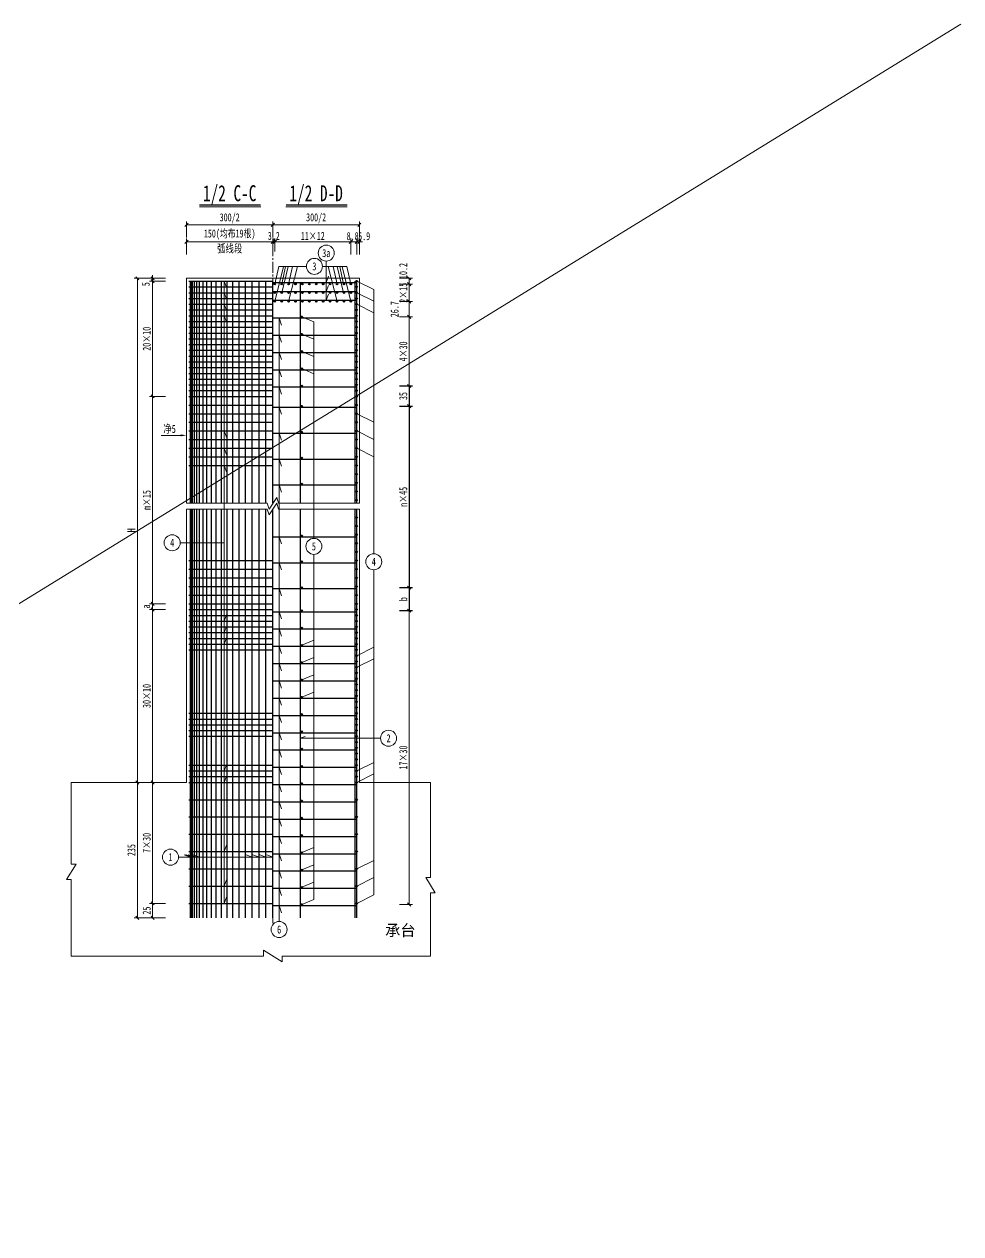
# Model space of a CAD drawing. Header units: millimetres. Extents: x 3400 to 11153, y 4569 to 11779.
# Drawn here: x 5822 to 7447, y 9679 to 11779 of the extents above; entities that cross this region are included whole.
import ezdxf
from ezdxf.enums import TextEntityAlignment as Align

# ---------------------------------------------------------------- set-up
doc = ezdxf.new("R2010")
doc.units = ezdxf.units.MM
doc.linetypes.add('CENTER2', pattern=[28.575, 19.05, -3.175, 3.175, -3.175])
doc.layers.get('0').update_dxf_attribs({"lineweight": 15})
doc.layers.get('Defpoints').update_dxf_attribs({"color": 8})
for name, color, linetype, lineweight in [('中心线', 2, 'CENTER2', 15), ('尺寸及阴影线', 4, 'Continuous', 13), ('尺寸标注', 4, 'Continuous', 13), ('文本', 7, 'Continuous', 15), ('文本 @ 1', 7, 'Continuous', 15), ('标注', 4, 'Continuous', 13), ('标注线及字体', 2, 'Continuous', 15), ('细实线', 4, 'Continuous', 15), ('细线', 4, 'Continuous', 15), ('钢筋', 1, 'Continuous', 30)]:
    doc.layers.add(name, color=color, linetype=linetype, lineweight=lineweight)
doc.styles.add('111', font='仿宋_GB2312.ttf', dxfattribs={"width": 0.7})
doc.styles.add('Annotative', font='仿宋_GB2312.ttf')
doc.styles.add('FS', font='仿宋_GB2312.ttf', dxfattribs={"width": 0.75})
doc.styles.get("Standard").update_dxf_attribs({"font": '仿宋_GB2312.ttf'})
doc.dimstyles.new('200', dxfattribs={"dimscale": 0, "dimtxt": 2.5, "dimasz": 1, "dimexe": 1, "dimexo": 1, "dimgap": 0.6, "dimtad": 1, "dimdec": 1, "dimdsep": 46, "dimtxsty": '111', "dimblk": 'OBLIQUE', "dimcen": 0, "dimclrd": 4, "dimclre": 4, "dimclrt": 4, "dimadec": 1, "dimazin": 2, "dimtfac": 1, "dimtdec": 1, "dimtix": 1, "dimtmove": 2, "dimatfit": 3, "dimfxl": 4, "dimfxlon": 1, "dimtolj": 1, "dimlwd": -1, "dimlwe": -1, "dimarcsym": 0})

# ---------------------------------------------------------------- blocks, each defined once
blk = doc.blocks.new('DJ 22')
at = {"layer": '钢筋'}
h = blk.add_hatch(color=256, dxfattribs=at)
h.dxf.hatch_style = 1
h.paths.add_polyline_path([(1.3, 0, 1), (-1.3, 0, 1)])
blk.add_circle((0, 0), 1.25, dxfattribs=at)
blk = doc.blocks.new('_Oblique')
at = {"color": 0, "linetype": 'ByBlock', "lineweight": -2}
blk.add_line((-0.5, -0.5), (0.5, 0.5), dxfattribs=at)
blk = doc.blocks.new('*D102')
at = {"color": 4, "transparency": 16777216}
for p, q in [((6066.9, 11337.6), (6039.1, 11337.6)), ((6044.6, 11337.6), (6044.6, 11343.1)), ((6044.6, 11332.6), (6044.6, 11337.6)), ((6066.9, 11332.6), (6039.1, 11332.6)), ((6044.6, 11332.6), (6044.6, 11327))]:
    blk.add_line(p, q, dxfattribs=at)
at = {"layer": 'Defpoints', "color": 0, "transparency": 16777216}
for p in [(6044.6, 11337.6), (6107.7, 11337.6), (6107.7, 11332.6)]:
    blk.add_point(p, dxfattribs=at)
at = {"color": 4, "transparency": 16777216, "xscale": 5.555555555555556, "yscale": 5.555555555555556, "zscale": 5.555555555555556}
for p, rotation in [((6044.6, 11337.6), 270), ((6044.6, 11332.6), 90)]:
    blk.add_blockref('_Oblique', p, dxfattribs=dict(at, rotation=rotation))
at = {"color": 4, "transparency": 16777216, "insert": (6032.7, 11327.4), "char_height": 13.89, "attachment_point": 5, "rotation": 90, "style": '111'}
blk.add_mtext('\\A1;5', dxfattribs=at)
blk = doc.blocks.new('*D103')
at = {"color": 4, "transparency": 16777216}
for p, q in [((6066.9, 11132.6), (6039.1, 11132.6)), ((6044.6, 10772.6), (6044.6, 11132.6)), ((6066.9, 10772.6), (6039.1, 10772.6))]:
    blk.add_line(p, q, dxfattribs=at)
at = {"layer": 'Defpoints', "color": 0, "transparency": 16777216}
for p in [(6044.6, 11132.6), (6107.7, 11132.6), (6107.7, 10772.6)]:
    blk.add_point(p, dxfattribs=at)
at = {"color": 4, "transparency": 16777216, "xscale": 5.555555555555556, "yscale": 5.555555555555556, "zscale": 5.555555555555556}
for p, rotation in [((6044.6, 11132.6), 90), ((6044.6, 10772.6), 270)]:
    blk.add_blockref('_Oblique', p, dxfattribs=dict(at, rotation=rotation))
at = {"color": 4, "transparency": 16777216, "insert": (6034.4, 10952.6), "char_height": 13.89, "attachment_point": 5, "rotation": 90, "style": '111'}
blk.add_mtext('\\A1;m×15', dxfattribs=at)
blk = doc.blocks.new('*D104')
at = {"color": 4, "transparency": 16777216}
for p, q in [((6066.9, 10762.6), (6039.1, 10762.6)), ((6044.6, 10462.6), (6044.6, 10762.6)), ((6066.9, 10462.6), (6039.1, 10462.6))]:
    blk.add_line(p, q, dxfattribs=at)
at = {"layer": 'Defpoints', "color": 0, "transparency": 16777216}
for p in [(6044.6, 10762.6), (6107.7, 10762.6), (6107.7, 10462.6)]:
    blk.add_point(p, dxfattribs=at)
at = {"color": 4, "transparency": 16777216, "xscale": 5.555555555555556, "yscale": 5.555555555555556, "zscale": 5.555555555555556}
for p, rotation in [((6044.6, 10762.6), 90), ((6044.6, 10462.6), 270)]:
    blk.add_blockref('_Oblique', p, dxfattribs=dict(at, rotation=rotation))
at = {"color": 4, "transparency": 16777216, "insert": (6034.4, 10612.6), "char_height": 13.89, "attachment_point": 5, "rotation": 90, "style": '111'}
blk.add_mtext('\\A1;30×10', dxfattribs=at)
blk = doc.blocks.new('*D105')
at = {"color": 4, "transparency": 16777216}
for p, q in [((6066.9, 10462.6), (6039.1, 10462.6)), ((6044.6, 10252.6), (6044.6, 10462.6)), ((6066.9, 10252.6), (6039.1, 10252.6))]:
    blk.add_line(p, q, dxfattribs=at)
at = {"layer": 'Defpoints', "color": 0, "transparency": 16777216}
for p in [(6044.6, 10462.6), (6107.7, 10462.6), (6107.7, 10252.6)]:
    blk.add_point(p, dxfattribs=at)
at = {"color": 4, "transparency": 16777216, "xscale": 5.555555555555556, "yscale": 5.555555555555556, "zscale": 5.555555555555556}
for p, rotation in [((6044.6, 10462.6), 90), ((6044.6, 10252.6), 270)]:
    blk.add_blockref('_Oblique', p, dxfattribs=dict(at, rotation=rotation))
at = {"color": 4, "transparency": 16777216, "insert": (6034.4, 10357.6), "char_height": 13.89, "attachment_point": 5, "rotation": 90, "style": '111'}
blk.add_mtext('\\A1;7×30', dxfattribs=at)
blk = doc.blocks.new('*D106')
at = {"color": 4, "transparency": 16777216}
for p, q in [((6066.9, 10252.6), (6039.1, 10252.6)), ((6044.6, 10252.6), (6044.6, 10227.6)), ((6066.9, 10227.6), (6039.1, 10227.6))]:
    blk.add_line(p, q, dxfattribs=at)
at = {"layer": 'Defpoints', "color": 0, "transparency": 16777216}
for p in [(6107.7, 10252.6), (6044.6, 10227.6), (6109.9, 10227.6)]:
    blk.add_point(p, dxfattribs=at)
at = {"color": 4, "transparency": 16777216, "xscale": 5.555555555555556, "yscale": 5.555555555555556, "zscale": 5.555555555555556}
for p, rotation in [((6044.6, 10252.6), 90), ((6044.6, 10227.6), 270)]:
    blk.add_blockref('_Oblique', p, dxfattribs=dict(at, rotation=rotation))
at = {"color": 4, "transparency": 16777216, "insert": (6034.4, 10240.1), "char_height": 13.89, "attachment_point": 5, "rotation": 90, "style": '111'}
blk.add_mtext('\\A1;25', dxfattribs=at)
blk = doc.blocks.new('*D107')
at = {"color": 4, "transparency": 16777216}
for p, q in [((6040.4, 10462.6), (6012.6, 10462.6)), ((6018.2, 10462.6), (6018.2, 10227.6)), ((6040.4, 10227.6), (6012.6, 10227.6))]:
    blk.add_line(p, q, dxfattribs=at)
at = {"layer": 'Defpoints', "color": 0, "transparency": 16777216}
for p in [(6081.3, 10462.6), (6018.2, 10227.6), (6109.9, 10227.6)]:
    blk.add_point(p, dxfattribs=at)
at = {"color": 4, "transparency": 16777216, "xscale": 5.555555555555556, "yscale": 5.555555555555556, "zscale": 5.555555555555556}
for p, rotation in [((6018.2, 10462.6), 90), ((6018.2, 10227.6), 270)]:
    blk.add_blockref('_Oblique', p, dxfattribs=dict(at, rotation=rotation))
at = {"color": 4, "transparency": 16777216, "insert": (6007.9, 10345.1), "char_height": 13.89, "attachment_point": 5, "rotation": 90, "style": '111'}
blk.add_mtext('\\A1;235', dxfattribs=at)
blk = doc.blocks.new('*D108')
at = {"color": 4, "transparency": 16777216}
for p, q in [((6040.4, 11337.6), (6012.6, 11337.6)), ((6018.2, 11337.6), (6018.2, 10462.6)), ((6040.4, 10462.6), (6012.6, 10462.6))]:
    blk.add_line(p, q, dxfattribs=at)
at = {"layer": 'Defpoints', "color": 0, "transparency": 16777216}
for p in [(6103.3, 11337.6), (6018.2, 10462.6), (6109.9, 10462.6)]:
    blk.add_point(p, dxfattribs=at)
at = {"color": 4, "transparency": 16777216, "xscale": 5.555555555555556, "yscale": 5.555555555555556, "zscale": 5.555555555555556}
for p, rotation in [((6018.2, 11337.6), 90), ((6018.2, 10462.6), 270)]:
    blk.add_blockref('_Oblique', p, dxfattribs=dict(at, rotation=rotation))
at = {"color": 4, "transparency": 16777216, "insert": (6007.9, 10900.1), "char_height": 13.89, "attachment_point": 5, "rotation": 90, "style": '111'}
blk.add_mtext('\\A1;H', dxfattribs=at)
blk = doc.blocks.new('*D109')
at = {"color": 4, "transparency": 16777216}
for p, q in [((6103.3, 11378.6), (6103.3, 11406.4)), ((6253.3, 11400.9), (6103.3, 11400.9)), ((6253.3, 11378.6), (6253.3, 11406.4))]:
    blk.add_line(p, q, dxfattribs=at)
at = {"layer": 'Defpoints', "color": 0, "transparency": 16777216}
for p in [(6103.3, 11400.9), (6103.3, 11318.3), (6253.3, 11332.6)]:
    blk.add_point(p, dxfattribs=at)
at = {"color": 4, "transparency": 16777216, "xscale": 5.555555555555556, "yscale": 5.555555555555556, "zscale": 5.555555555555556, "rotation": 180}
blk.add_blockref('_Oblique', (6103.3, 11400.9), dxfattribs=at)
at = {"color": 4, "transparency": 16777216, "xscale": 5.555555555555556, "yscale": 5.555555555555556, "zscale": 5.555555555555556}
blk.add_blockref('_Oblique', (6253.3, 11400.9), dxfattribs=at)
at = {"color": 4, "transparency": 16777216, "insert": (6178.3, 11413.5), "char_height": 13.889, "attachment_point": 5, "style": '111'}
blk.add_mtext('\\A1;150(均布19根)', dxfattribs=at)
blk = doc.blocks.new('*D110')
at = {"color": 4, "transparency": 16777216}
for p, q in [((6388.5, 11378.6), (6388.5, 11406.4)), ((6388.5, 11400.9), (6398.9, 11400.9)), ((6398.9, 11378.6), (6398.9, 11406.4))]:
    blk.add_line(p, q, dxfattribs=at)
at = {"layer": 'Defpoints', "color": 0, "transparency": 16777216}
for p in [(6398.9, 11400.9), (6388.5, 11327.4), (6398.9, 11327.9)]:
    blk.add_point(p, dxfattribs=at)
at = {"color": 4, "transparency": 16777216, "xscale": 5.555555555555556, "yscale": 5.555555555555556, "zscale": 5.555555555555556, "rotation": 180}
blk.add_blockref('_Oblique', (6388.5, 11400.9), dxfattribs=at)
at = {"color": 4, "transparency": 16777216, "xscale": 5.555555555555556, "yscale": 5.555555555555556, "zscale": 5.555555555555556}
blk.add_blockref('_Oblique', (6398.9, 11400.9), dxfattribs=at)
at = {"color": 4, "transparency": 16777216, "insert": (6391.7, 11410.7), "char_height": 13.89, "attachment_point": 5, "style": '111'}
blk.add_mtext('\\A1;8.8', dxfattribs=at)
blk = doc.blocks.new('*D111')
at = {"color": 4, "transparency": 16777216}
for p, q in [((6398.9, 11400.9), (6393.3, 11400.9)), ((6398.9, 11378.6), (6398.9, 11406.4)), ((6398.9, 11400.9), (6403.3, 11400.9)), ((6403.3, 11378.6), (6403.3, 11406.4)), ((6403.3, 11400.9), (6408.9, 11400.9))]:
    blk.add_line(p, q, dxfattribs=at)
at = {"layer": 'Defpoints', "color": 0, "transparency": 16777216}
for p in [(6403.3, 11400.9), (6398.9, 11330.5), (6403.3, 11333.4)]:
    blk.add_point(p, dxfattribs=at)
at = {"color": 4, "transparency": 16777216, "xscale": 5.555555555555556, "yscale": 5.555555555555556, "zscale": 5.555555555555556}
blk.add_blockref('_Oblique', (6398.9, 11400.9), dxfattribs=at)
at = {"color": 4, "transparency": 16777216, "xscale": 5.555555555555556, "yscale": 5.555555555555556, "zscale": 5.555555555555556, "rotation": 180}
blk.add_blockref('_Oblique', (6403.3, 11400.9), dxfattribs=at)
at = {"color": 4, "transparency": 16777216, "insert": (6411.6, 11410.7), "char_height": 13.89, "attachment_point": 5, "style": '111'}
blk.add_mtext('\\A1;5.9', dxfattribs=at)
blk = doc.blocks.new('*D112')
at = {"color": 4, "transparency": 16777216}
for p, q in [((6103.3, 11408.1), (6103.3, 11435.9)), ((6253.3, 11430.3), (6103.3, 11430.3)), ((6253.3, 11408.1), (6253.3, 11435.9))]:
    blk.add_line(p, q, dxfattribs=at)
at = {"layer": 'Defpoints', "color": 0, "transparency": 16777216}
for p in [(6103.3, 11430.3), (6103.3, 11337.6), (6253.3, 11337.6)]:
    blk.add_point(p, dxfattribs=at)
at = {"color": 4, "transparency": 16777216, "xscale": 5.555555555555556, "yscale": 5.555555555555556, "zscale": 5.555555555555556, "rotation": 180}
blk.add_blockref('_Oblique', (6103.3, 11430.3), dxfattribs=at)
at = {"color": 4, "transparency": 16777216, "xscale": 5.555555555555556, "yscale": 5.555555555555556, "zscale": 5.555555555555556}
blk.add_blockref('_Oblique', (6253.3, 11430.3), dxfattribs=at)
at = {"color": 4, "transparency": 16777216, "insert": (6178.3, 11441.7), "char_height": 13.89, "attachment_point": 5, "style": '111'}
blk.add_mtext('\\A1;300/2', dxfattribs=at)
blk = doc.blocks.new('*D113')
at = {"color": 4, "transparency": 16777216}
for p, q in [((6253.3, 11408.1), (6253.3, 11435.9)), ((6253.3, 11430.3), (6403.3, 11430.3)), ((6403.3, 11408.1), (6403.3, 11435.9))]:
    blk.add_line(p, q, dxfattribs=at)
at = {"layer": 'Defpoints', "color": 0, "transparency": 16777216}
for p in [(6403.3, 11430.3), (6253.3, 11337.6), (6403.3, 11337.6)]:
    blk.add_point(p, dxfattribs=at)
at = {"color": 4, "transparency": 16777216, "xscale": 5.555555555555556, "yscale": 5.555555555555556, "zscale": 5.555555555555556, "rotation": 180}
blk.add_blockref('_Oblique', (6253.3, 11430.3), dxfattribs=at)
at = {"color": 4, "transparency": 16777216, "xscale": 5.555555555555556, "yscale": 5.555555555555556, "zscale": 5.555555555555556}
blk.add_blockref('_Oblique', (6403.3, 11430.3), dxfattribs=at)
at = {"color": 4, "transparency": 16777216, "insert": (6328.3, 11441.7), "char_height": 13.89, "attachment_point": 5, "style": '111'}
blk.add_mtext('\\A1;300/2', dxfattribs=at)
blk = doc.blocks.new('*D115')
at = {"color": 4, "transparency": 16777216}
for p, q in [((6066.9, 11332.6), (6039.1, 11332.6)), ((6044.6, 11132.6), (6044.6, 11332.6)), ((6066.9, 11132.6), (6039.1, 11132.6))]:
    blk.add_line(p, q, dxfattribs=at)
at = {"layer": 'Defpoints', "color": 0, "transparency": 16777216}
for p in [(6044.6, 11332.6), (6107.7, 11332.6), (6107.7, 11132.6)]:
    blk.add_point(p, dxfattribs=at)
at = {"color": 4, "transparency": 16777216, "xscale": 5.555555555555556, "yscale": 5.555555555555556, "zscale": 5.555555555555556}
for p, rotation in [((6044.6, 11332.6), 90), ((6044.6, 11132.6), 270)]:
    blk.add_blockref('_Oblique', p, dxfattribs=dict(at, rotation=rotation))
at = {"color": 4, "transparency": 16777216, "insert": (6034.4, 11232.6), "char_height": 13.89, "attachment_point": 5, "rotation": 90, "style": '111'}
blk.add_mtext('\\A1;20×10', dxfattribs=at)
blk = doc.blocks.new('*D132')
at = {"color": 4, "transparency": 16777216}
for p, q in [((6253.3, 11400.9), (6247.8, 11400.9)), ((6253.3, 11384.2), (6253.3, 11406.4)), ((6253.3, 11400.9), (6256.5, 11400.9)), ((6256.5, 11384.2), (6256.5, 11406.4)), ((6256.5, 11400.9), (6262.1, 11400.9))]:
    blk.add_line(p, q, dxfattribs=at)
at = {"layer": 'Defpoints', "color": 0, "transparency": 16777216}
for p in [(6256.5, 11400.9), (6253.3, 11325.8), (6256.5, 11327.4)]:
    blk.add_point(p, dxfattribs=at)
at = {"color": 4, "transparency": 16777216, "xscale": 5.555555555555556, "yscale": 5.555555555555556, "zscale": 5.555555555555556}
blk.add_blockref('_Oblique', (6253.3, 11400.9), dxfattribs=at)
at = {"color": 4, "transparency": 16777216, "xscale": 5.555555555555556, "yscale": 5.555555555555556, "zscale": 5.555555555555556, "rotation": 180}
blk.add_blockref('_Oblique', (6256.5, 11400.9), dxfattribs=at)
at = {"color": 4, "transparency": 16777216, "insert": (6254.9, 11411.1), "char_height": 13.89, "attachment_point": 5, "style": '111'}
blk.add_mtext('\\A1;3.2', dxfattribs=at)
blk = doc.blocks.new('*D121')
at = {"color": 4, "transparency": 16777216}
for p, q in [((6066.9, 10772.6), (6039.1, 10772.6)), ((6044.6, 10772.6), (6044.6, 10762.6)), ((6066.9, 10762.6), (6039.1, 10762.6))]:
    blk.add_line(p, q, dxfattribs=at)
at = {"layer": 'Defpoints', "color": 0, "transparency": 16777216}
for p in [(6107.7, 10772.6), (6044.6, 10762.6), (6107.7, 10762.6)]:
    blk.add_point(p, dxfattribs=at)
at = {"color": 4, "transparency": 16777216, "xscale": 5.555555555555556, "yscale": 5.555555555555556, "zscale": 5.555555555555556}
for p, rotation in [((6044.6, 10772.6), 90), ((6044.6, 10762.6), 270)]:
    blk.add_blockref('_Oblique', p, dxfattribs=dict(at, rotation=rotation))
at = {"color": 4, "transparency": 16777216, "insert": (6033.2, 10767.9), "char_height": 13.89, "attachment_point": 5, "rotation": 90, "style": '111'}
blk.add_mtext('\\A1;a', dxfattribs=at)
blk = doc.blocks.new('*D122')
at = {"color": 4, "transparency": 16777216}
for p, q in [((6473.1, 11337.6), (6495.4, 11337.6)), ((6489.8, 11337.6), (6489.8, 11327.4)), ((6473.1, 11327.4), (6495.4, 11327.4))]:
    blk.add_line(p, q, dxfattribs=at)
at = {"layer": 'Defpoints', "color": 0, "transparency": 16777216}
for p in [(6378.4, 11337.6), (6373.9, 11327.4), (6489.8, 11327.4)]:
    blk.add_point(p, dxfattribs=at)
at = {"color": 4, "transparency": 16777216, "xscale": 5.555555555555556, "yscale": 5.555555555555556, "zscale": 5.555555555555556}
for p, rotation in [((6489.8, 11337.6), 90), ((6489.8, 11327.4), 270)]:
    blk.add_blockref('_Oblique', p, dxfattribs=dict(at, rotation=rotation))
at = {"color": 4, "transparency": 16777216, "insert": (6479.5, 11350.2), "char_height": 13.89, "attachment_point": 5, "rotation": 90, "style": '111'}
blk.add_mtext('\\A1;10.2', dxfattribs=at)
blk = doc.blocks.new('*D123')
at = {"color": 4, "transparency": 16777216}
for p, q in [((6473.1, 11327.4), (6495.4, 11327.4)), ((6489.8, 11327.4), (6489.8, 11332.9)), ((6489.8, 11327.4), (6489.8, 11297.4)), ((6473.1, 11297.4), (6495.4, 11297.4)), ((6489.8, 11297.4), (6489.8, 11291.8))]:
    blk.add_line(p, q, dxfattribs=at)
at = {"layer": 'Defpoints', "color": 0, "transparency": 16777216}
for p in [(6370.4, 11327.4), (6370.4, 11297.4), (6489.8, 11297.4)]:
    blk.add_point(p, dxfattribs=at)
at = {"color": 4, "transparency": 16777216, "xscale": 5.555555555555556, "yscale": 5.555555555555556, "zscale": 5.555555555555556}
for p, rotation in [((6489.8, 11327.4), 270), ((6489.8, 11297.4), 90)]:
    blk.add_blockref('_Oblique', p, dxfattribs=dict(at, rotation=rotation))
at = {"color": 4, "transparency": 16777216, "insert": (6479.5, 11312.4), "char_height": 13.89, "attachment_point": 5, "rotation": 90, "style": '111'}
blk.add_mtext('\\A1;2×15', dxfattribs=at)
blk = doc.blocks.new('*D124')
at = {"color": 4, "transparency": 16777216}
for p, q in [((6473.1, 11270.7), (6495.4, 11270.7)), ((6489.8, 11270.7), (6489.8, 11150.7)), ((6473.1, 11150.7), (6495.4, 11150.7))]:
    blk.add_line(p, q, dxfattribs=at)
at = {"layer": 'Defpoints', "color": 0, "transparency": 16777216}
for p in [(6370.4, 11270.7), (6361.7, 11150.7), (6489.8, 11150.7)]:
    blk.add_point(p, dxfattribs=at)
at = {"color": 4, "transparency": 16777216, "xscale": 5.555555555555556, "yscale": 5.555555555555556, "zscale": 5.555555555555556}
for p, rotation in [((6489.8, 11270.7), 90), ((6489.8, 11150.7), 270)]:
    blk.add_blockref('_Oblique', p, dxfattribs=dict(at, rotation=rotation))
at = {"color": 4, "transparency": 16777216, "insert": (6479.5, 11210.7), "char_height": 13.89, "attachment_point": 5, "rotation": 90, "style": '111'}
blk.add_mtext('\\A1;4×30', dxfattribs=at)
blk = doc.blocks.new('*D125')
at = {"layer": 'Defpoints', "color": 0, "transparency": 16777216}
for p in [(6353.1, 11115.7), (6356.5, 10800.7), (6489.8, 10800.7)]:
    blk.add_point(p, dxfattribs=at)
at = {"layer": '钢筋', "color": 4, "transparency": 16777216}
for p, q in [((6473.1, 11115.7), (6495.4, 11115.7)), ((6489.8, 11115.7), (6489.8, 10800.7)), ((6473.1, 10800.7), (6495.4, 10800.7))]:
    blk.add_line(p, q, dxfattribs=at)
at = {"layer": '钢筋', "color": 4, "transparency": 16777216, "xscale": 5.555555555555556, "yscale": 5.555555555555556, "zscale": 5.555555555555556}
for p, rotation in [((6489.8, 11115.7), 90), ((6489.8, 10800.7), 270)]:
    blk.add_blockref('_Oblique', p, dxfattribs=dict(at, rotation=rotation))
at = {"layer": '钢筋', "color": 4, "transparency": 16777216, "insert": (6479.5, 10958.2), "char_height": 13.89, "attachment_point": 5, "rotation": 90, "style": '111'}
blk.add_mtext('\\A1;n×45', dxfattribs=at)
blk = doc.blocks.new('*D126')
at = {"layer": 'Defpoints', "color": 0, "transparency": 16777216}
for p in [(6351.1, 10800.7), (6351.1, 10760.7), (6489.8, 10760.7)]:
    blk.add_point(p, dxfattribs=at)
at = {"layer": '钢筋', "color": 4, "transparency": 16777216}
for p, q in [((6473.1, 10800.7), (6495.4, 10800.7)), ((6489.8, 10800.7), (6489.8, 10760.7)), ((6473.1, 10760.7), (6495.4, 10760.7))]:
    blk.add_line(p, q, dxfattribs=at)
at = {"layer": '钢筋', "color": 4, "transparency": 16777216, "xscale": 5.555555555555556, "yscale": 5.555555555555556, "zscale": 5.555555555555556}
for p, rotation in [((6489.8, 10800.7), 90), ((6489.8, 10760.7), 270)]:
    blk.add_blockref('_Oblique', p, dxfattribs=dict(at, rotation=rotation))
at = {"layer": '钢筋', "color": 4, "transparency": 16777216, "insert": (6479.5, 10780.7), "char_height": 13.89, "attachment_point": 5, "rotation": 90, "style": '111'}
blk.add_mtext('\\A1;b', dxfattribs=at)
blk = doc.blocks.new('*D127')
at = {"color": 4, "transparency": 16777216}
for p, q in [((6473.1, 10760.7), (6495.4, 10760.7)), ((6489.8, 10760.7), (6489.8, 10250.7)), ((6473.1, 10250.7), (6495.4, 10250.7))]:
    blk.add_line(p, q, dxfattribs=at)
at = {"layer": 'Defpoints', "color": 0, "transparency": 16777216}
for p in [(6359.3, 10760.7), (6352.5, 10250.7), (6489.8, 10250.7)]:
    blk.add_point(p, dxfattribs=at)
at = {"color": 4, "transparency": 16777216, "xscale": 5.555555555555556, "yscale": 5.555555555555556, "zscale": 5.555555555555556}
for p, rotation in [((6489.8, 10760.7), 90), ((6489.8, 10250.7), 270)]:
    blk.add_blockref('_Oblique', p, dxfattribs=dict(at, rotation=rotation))
at = {"color": 4, "transparency": 16777216, "insert": (6479.5, 10505.7), "char_height": 13.89, "attachment_point": 5, "rotation": 90, "style": '111'}
blk.add_mtext('\\A1;17×30', dxfattribs=at)
blk = doc.blocks.new('*D128')
at = {"layer": 'Defpoints', "color": 0, "transparency": 16777216}
for p in [(6361.7, 11150.7), (6361.7, 11115.7), (6489.8, 11115.7)]:
    blk.add_point(p, dxfattribs=at)
at = {"layer": '钢筋', "color": 4, "transparency": 16777216}
for p, q in [((6473.1, 11150.7), (6495.4, 11150.7)), ((6489.8, 11150.7), (6489.8, 11115.7)), ((6473.1, 11115.7), (6495.4, 11115.7))]:
    blk.add_line(p, q, dxfattribs=at)
at = {"layer": '钢筋', "color": 4, "transparency": 16777216, "xscale": 5.555555555555556, "yscale": 5.555555555555556, "zscale": 5.555555555555556}
for p, rotation in [((6489.8, 11150.7), 90), ((6489.8, 11115.7), 270)]:
    blk.add_blockref('_Oblique', p, dxfattribs=dict(at, rotation=rotation))
at = {"layer": '钢筋', "color": 4, "transparency": 16777216, "insert": (6479.5, 11133.2), "char_height": 13.89, "attachment_point": 5, "rotation": 90, "style": '111'}
blk.add_mtext('\\A1;35', dxfattribs=at)
blk = doc.blocks.new('*D129')
at = {"color": 4, "transparency": 16777216}
for p, q in [((6473.1, 11297.4), (6495.4, 11297.4)), ((6489.8, 11297.4), (6489.8, 11270.7)), ((6473.1, 11270.7), (6495.4, 11270.7))]:
    blk.add_line(p, q, dxfattribs=at)
at = {"layer": 'Defpoints', "color": 0, "transparency": 16777216}
for p in [(6370.4, 11297.4), (6370.4, 11270.7), (6489.8, 11270.7)]:
    blk.add_point(p, dxfattribs=at)
at = {"color": 4, "transparency": 16777216, "xscale": 5.555555555555556, "yscale": 5.555555555555556, "zscale": 5.555555555555556}
for p, rotation in [((6489.8, 11297.4), 90), ((6489.8, 11270.7), 270)]:
    blk.add_blockref('_Oblique', p, dxfattribs=dict(at, rotation=rotation))
at = {"color": 4, "transparency": 16777216, "insert": (6464.5, 11283.9), "char_height": 13.89, "attachment_point": 5, "rotation": 90, "style": '111'}
blk.add_mtext('\\A1;26.7', dxfattribs=at)
blk = doc.blocks.new('*D135')
at = {"layer": 'Defpoints', "color": 0, "transparency": 16777216}
for p in [(6388.5, 11400.9), (6256.5, 11327.4), (6388.5, 11327.4)]:
    blk.add_point(p, dxfattribs=at)
at = {"layer": '细线', "color": 4, "transparency": 16777216}
for p, q in [((6256.5, 11384.2), (6256.5, 11406.4)), ((6256.5, 11400.9), (6388.5, 11400.9)), ((6388.5, 11384.2), (6388.5, 11406.4))]:
    blk.add_line(p, q, dxfattribs=at)
at = {"layer": '细线', "color": 4, "transparency": 16777216, "xscale": 5.555555555555554, "yscale": 5.555555555555554, "zscale": 5.555555555555554, "rotation": 180}
blk.add_blockref('_Oblique', (6256.5, 11400.9), dxfattribs=at)
at = {"layer": '细线', "color": 4, "transparency": 16777216, "xscale": 5.555555555555554, "yscale": 5.555555555555554, "zscale": 5.555555555555554}
blk.add_blockref('_Oblique', (6388.5, 11400.9), dxfattribs=at)
at = {"layer": '细线', "color": 4, "transparency": 16777216, "insert": (6322.5, 11411.1), "char_height": 13.89, "attachment_point": 5, "style": '111'}
blk.add_mtext('\\A1;11×12', dxfattribs=at)

msp = doc.modelspace()

# ---------------------------------------------------------------- linework, layer by layer
at = {"color": 4}
for p, q in [((6125.85, 11461.39), (6232.24, 11461.39)), ((6275.8, 11461.39), (6382.4, 11461.39))]:
    msp.add_line(p, q, dxfattribs=at)
at = {"color": 6, "const_width": 2}
for points in [[(6125.85, 11464.73), (6232.24, 11464.73)], [(6275.8, 11464.73), (6382.4, 11464.73)]]:
    msp.add_lwpolyline(points, dxfattribs=at)
at = {"layer": 'Defpoints'}
for p, q in [((6398.89, 10947.07), (6398.89, 11332.57)), ((6398.89, 10227.57), (6398.89, 10937.07))]:
    msp.add_line(p, q, dxfattribs=at)
at = {"layer": '中心线'}
for p, q in [((6253.31, 10947.07), (6253.31, 11394.56)), ((6253.31, 10218.3), (6253.31, 10937.07))]:
    msp.add_line(p, q, dxfattribs=at)
at = {"layer": '尺寸及阴影线'}
msp.add_line((6093.23, 11064.96), (6059.18, 11064.96), dxfattribs=at)
msp.add_solid([(6093.23, 11066.64), (6093.23, 11063.28), (6103.31, 11064.96)], dxfattribs=at)
at = {"layer": '尺寸标注'}
for centre in [(6345.91, 11381.31), (6325.27, 11358.31), (6078.56, 10878.52), (6324.39, 10872.33), (6428.31, 10845.58), (6453.93, 10539.28), (6075.65, 10332.84), (6264.12, 10207.28)]:
    msp.add_circle(centre, 13.89, dxfattribs=at)
at = {"layer": '标注'}
for p, q in [((6345.91, 11367.42), (6345.91, 11299.36)), ((6349.9, 11341.04), (6345.91, 11330.23)), ((6168.59, 10252.57), (6168.59, 11332.57)), ((6172.59, 11321.77), (6168.59, 11332.57)), ((6349.9, 11325.17), (6345.91, 11314.36)), ((6172.59, 11301.77), (6168.59, 11312.57)), ((6349.9, 11310.17), (6345.91, 11299.36)), ((6172.59, 11281.77), (6168.59, 11292.57)), ((6172.59, 11261.77), (6168.59, 11272.57)), ((6172.59, 11061.77), (6168.59, 11072.57)), ((6172.59, 11031.77), (6168.59, 11042.57)), ((6172.59, 11001.77), (6168.59, 11012.57)), ((6168.59, 10878.52), (6092.45, 10878.52)), ((6172.59, 10753.38), (6168.59, 10742.57)), ((6172.59, 10733.38), (6168.59, 10722.57)), ((6172.59, 10713.38), (6168.59, 10702.57)), ((6172.59, 10493.38), (6168.59, 10482.57)), ((6172.59, 10473.38), (6168.59, 10462.57)), ((6172.59, 10353.38), (6168.59, 10342.57)), ((6089.54, 10332.84), (6253.31, 10332.84)), ((6099.64, 10336.83), (6110.44, 10332.84)), ((6100.97, 10336.83), (6111.77, 10332.84)), ((6103.12, 10336.83), (6113.92, 10332.84)), ((6106.25, 10336.83), (6117.05, 10332.84)), ((6110.36, 10336.83), (6121.16, 10332.84)), ((6115.4, 10336.83), (6126.2, 10332.84)), ((6206.74, 10336.83), (6217.54, 10332.84)), ((6218.52, 10336.83), (6229.32, 10332.84)), ((6230.47, 10336.83), (6241.27, 10332.84)), ((6242.51, 10336.83), (6253.31, 10332.84)), ((6172.59, 10293.38), (6168.59, 10282.57)), ((6172.59, 10263.38), (6168.59, 10252.57))]:
    msp.add_line(p, q, dxfattribs=at)
at = {"layer": '细实线'}
for p, q in [((6256.52, 11327.39), (6263.34, 11358.31)), ((6256.52, 11297.39), (6271.77, 11358.31)), ((6263.34, 11358.31), (6311.38, 11358.31)), ((6268.52, 11327.39), (6275.34, 11358.31)), ((6269.02, 11312.39), (6280.05, 11358.31)), ((6280.52, 11327.39), (6287.34, 11358.31)), ((6280.52, 11297.39), (6295.77, 11358.31)), ((6339.16, 11358.31), (6381.69, 11358.31)), ((6339.16, 11358.31), (6381.69, 11358.31)), ((6364.52, 11297.39), (6349.27, 11358.31)), ((6364.52, 11327.39), (6357.69, 11358.31)), ((6376.02, 11312.39), (6364.99, 11358.31)), ((6376.02, 11327.39), (6369.19, 11358.31)), ((6388.52, 11297.39), (6373.27, 11358.31)), ((6388.52, 11327.39), (6381.69, 11358.31)), ((6103.31, 11337.57), (6403.31, 11337.57)), ((6103.31, 10947.07), (6103.31, 11337.57)), ((6403.31, 10947.07), (6403.31, 11337.57)), ((6398.89, 11332.57), (6428.31, 11317.84)), ((6428.31, 10859.46), (6428.31, 11317.84)), ((6398.89, 11312.57), (6428.31, 11297.84)), ((6398.89, 11292.57), (6428.31, 11277.84)), ((6398.89, 11102.57), (6428.31, 11087.84)), ((6398.89, 11072.57), (6428.31, 11057.84)), ((6398.89, 11042.57), (6428.31, 11027.84)), ((6103.31, 10462.57), (6103.31, 10937.07)), ((6403.31, 10462.57), (6403.31, 10937.07)), ((6428.31, 10267.3), (6428.31, 10831.69)), ((6398.89, 10682.57), (6428.31, 10697.3)), ((6398.89, 10662.57), (6428.31, 10677.3)), ((6398.89, 10482.57), (6428.31, 10497.3)), ((6398.89, 10462.57), (6428.31, 10477.3)), ((6103.31, 10462.57), (5903.55, 10462.57)), ((5984.73, 10462.57), (6103.31, 10462.57)), ((6403.31, 10462.57), (6454.9, 10462.57)), ((6526.74, 10462.57), (6403.31, 10462.57)), ((6398.89, 10312.57), (6428.31, 10327.3)), ((6398.89, 10282.57), (6428.31, 10297.3)), ((6398.89, 10252.57), (6428.31, 10267.3))]:
    msp.add_line(p, q, dxfattribs=at)
for points in [[(6103.31, 10947.07), (6243.31, 10947.07), (6246.64, 10937.07), (6259.97, 10957.07), (6263.31, 10947.07), (6403.31, 10947.07)], [(6103.31, 10937.07), (6243.31, 10937.07), (6246.64, 10927.07), (6259.97, 10947.07), (6263.31, 10937.07), (6403.31, 10937.07)], [(5903.55, 10462.57), (5903.55, 10320.91), (5911.93, 10320.91), (5895.18, 10293.91), (5903.55, 10293.91), (5903.55, 10161.16)], [(6526.74, 10462.57), (6526.74, 10297.73), (6518.36, 10297.73), (6535.11, 10270.73), (6526.74, 10270.73), (6526.74, 10161.16)], [(6526.74, 10161.16), (6269.51, 10161.16), (6269.51, 10151.11), (6237.11, 10171.21), (6237.11, 10161.16), (5903.55, 10161.16)]]:
    msp.add_lwpolyline(points, dxfattribs=at)
at = {"layer": '细线'}
for p, q in [((7446.75, 11778.6), (4036.33, 9679.11)), ((6264.12, 10221.17), (6264.12, 11268.89)), ((6264.12, 11268.89), (6268.31, 11256.45)), ((6303.31, 11270.73), (6324.39, 11261.99)), ((6324.39, 11261.99), (6324.39, 10886.22)), ((6264.12, 11238.89), (6268.31, 11226.45)), ((6303.31, 11240.73), (6324.39, 11231.99)), ((6264.12, 11208.89), (6268.31, 11196.45)), ((6303.31, 11210.73), (6324.39, 11201.99)), ((6264.12, 11178.89), (6268.31, 11166.45)), ((6303.31, 11180.73), (6324.39, 11171.99)), ((6264.12, 11148.89), (6268.31, 11136.45)), ((6264.12, 11113.89), (6268.31, 11101.45)), ((6264.12, 11068.89), (6268.31, 11056.45)), ((6264.12, 11023.89), (6268.31, 11011.45)), ((6264.12, 10978.89), (6268.31, 10966.45)), ((6264.12, 10888.89), (6268.31, 10876.45)), ((6324.39, 10858.45), (6324.39, 10259.48)), ((6264.12, 10843.89), (6268.31, 10831.45)), ((6264.12, 10798.89), (6268.31, 10786.45)), ((6264.12, 10758.89), (6268.31, 10746.45)), ((6264.12, 10728.89), (6268.31, 10716.45)), ((6303.31, 10700.73), (6324.39, 10709.48)), ((6264.12, 10698.89), (6268.31, 10686.45)), ((6264.12, 10668.89), (6268.31, 10656.45)), ((6303.31, 10670.73), (6324.39, 10679.48)), ((6303.31, 10640.73), (6324.39, 10649.48)), ((6264.12, 10638.89), (6268.31, 10626.45)), ((6264.12, 10608.89), (6268.31, 10596.45)), ((6303.31, 10610.73), (6324.39, 10619.48)), ((6264.12, 10578.89), (6268.31, 10566.45)), ((6264.12, 10548.89), (6268.31, 10536.45)), ((6300.6, 10539.28), (6309.2, 10542.17)), ((6264.12, 10518.89), (6268.31, 10506.45)), ((6300.6, 10539.28), (6440.04, 10539.28)), ((6264.12, 10488.89), (6268.31, 10476.45)), ((6264.12, 10458.89), (6268.31, 10446.45)), ((6264.12, 10428.89), (6268.31, 10416.45)), ((6264.12, 10398.89), (6268.31, 10386.45)), ((6264.12, 10368.89), (6268.31, 10356.45)), ((6264.12, 10338.89), (6268.31, 10326.45)), ((6303.31, 10340.73), (6324.39, 10349.48)), ((6264.12, 10308.89), (6268.31, 10296.45)), ((6303.31, 10310.73), (6324.39, 10319.48)), ((6303.31, 10280.73), (6324.39, 10289.48)), ((6264.12, 10278.89), (6268.31, 10266.45)), ((6264.12, 10248.89), (6268.31, 10236.45)), ((6303.31, 10250.73), (6324.39, 10259.48))]:
    msp.add_line(p, q, dxfattribs=at)
at = {"layer": '钢筋'}
for p, q in [((6107.73, 11332.57), (6253.31, 11332.57)), ((6107.73, 11322.57), (6253.31, 11322.57)), ((6110.44, 10947.07), (6110.44, 11332.57)), ((6111.77, 10947.07), (6111.77, 11332.57)), ((6113.92, 10947.07), (6113.92, 11332.57)), ((6117.05, 10947.07), (6117.05, 11332.57)), ((6121.16, 10947.07), (6121.16, 11332.57)), ((6126.2, 10947.07), (6126.2, 11332.57)), ((6132.15, 10947.07), (6132.15, 11332.57)), ((6138.96, 10947.07), (6138.96, 11332.57)), ((6146.59, 10947.07), (6146.59, 11332.57)), ((6154.97, 10947.07), (6154.97, 11332.57)), ((6164.05, 10947.07), (6164.05, 11332.57)), ((6173.77, 10947.07), (6173.77, 11332.57)), ((6184.05, 10947.07), (6184.05, 11332.57)), ((6194.82, 10947.07), (6194.82, 11332.57)), ((6206.01, 10947.07), (6206.01, 11332.57)), ((6217.54, 10947.07), (6217.54, 11332.57)), ((6229.32, 10947.07), (6229.32, 11332.57)), ((6241.27, 10947.07), (6241.27, 11332.57)), ((6253.31, 10947.07), (6253.31, 11332.57)), ((6253.31, 11330.23), (6398.89, 11330.23)), ((6300.6, 11330.23), (6300.6, 10947.07)), ((6396.18, 10947.07), (6396.18, 11332.57)), ((6107.73, 11312.57), (6253.31, 11312.57)), ((6107.73, 11302.57), (6253.31, 11302.57)), ((6253.31, 11314.36), (6398.89, 11314.36)), ((6253.31, 11299.36), (6398.89, 11299.36)), ((6107.73, 11292.57), (6253.31, 11292.57)), ((6107.73, 11282.57), (6253.31, 11282.57)), ((6107.73, 11272.57), (6253.31, 11272.57)), ((6107.73, 11262.57), (6253.31, 11262.57)), ((6253.31, 11268.89), (6398.89, 11268.89)), ((6107.73, 11252.57), (6253.31, 11252.57)), ((6107.73, 11242.57), (6253.31, 11242.57)), ((6107.73, 11232.57), (6253.31, 11232.57)), ((6253.31, 11238.89), (6398.89, 11238.89)), ((6107.73, 11222.57), (6253.31, 11222.57)), ((6107.73, 11212.57), (6253.31, 11212.57)), ((6107.73, 11202.57), (6253.31, 11202.57)), ((6107.73, 11192.57), (6253.31, 11192.57)), ((6253.31, 11208.89), (6398.89, 11208.89)), ((6107.73, 11182.57), (6253.31, 11182.57)), ((6107.73, 11172.57), (6253.31, 11172.57)), ((6253.31, 11178.89), (6398.89, 11178.89)), ((6107.73, 11162.57), (6253.31, 11162.57)), ((6107.73, 11152.57), (6253.31, 11152.57)), ((6253.31, 11148.89), (6398.89, 11148.89)), ((6107.73, 11142.57), (6253.31, 11142.57)), ((6107.73, 11132.57), (6253.31, 11132.57)), ((6107.73, 11117.57), (6253.31, 11117.57)), ((6253.31, 11113.89), (6398.89, 11113.89)), ((6107.73, 11102.57), (6253.31, 11102.57)), ((6107.73, 11087.57), (6253.31, 11087.57)), ((6107.73, 11072.57), (6253.31, 11072.57)), ((6253.31, 11068.89), (6398.89, 11068.89)), ((6107.73, 11057.57), (6253.31, 11057.57)), ((6107.73, 11042.57), (6253.31, 11042.57)), ((6107.73, 11027.57), (6253.31, 11027.57)), ((6253.31, 11023.89), (6398.89, 11023.89)), ((6107.73, 11012.57), (6253.31, 11012.57)), ((6253.31, 10978.89), (6398.89, 10978.89)), ((6110.44, 10227.57), (6110.44, 10937.07)), ((6111.77, 10227.57), (6111.77, 10937.07)), ((6113.92, 10227.57), (6113.92, 10937.07)), ((6117.05, 10227.57), (6117.05, 10937.07)), ((6121.16, 10227.57), (6121.16, 10937.07)), ((6126.2, 10227.57), (6126.2, 10937.07)), ((6132.15, 10227.57), (6132.15, 10937.07)), ((6138.96, 10227.57), (6138.96, 10937.07)), ((6146.59, 10227.57), (6146.59, 10937.07)), ((6154.97, 10227.57), (6154.97, 10937.07)), ((6164.05, 10227.57), (6164.05, 10937.07)), ((6173.77, 10227.57), (6173.77, 10937.07)), ((6184.05, 10227.57), (6184.05, 10937.07)), ((6194.82, 10227.57), (6194.82, 10937.07)), ((6206.01, 10227.57), (6206.01, 10937.07)), ((6217.54, 10227.57), (6217.54, 10937.07)), ((6229.32, 10227.57), (6229.32, 10937.07)), ((6241.27, 10227.57), (6241.27, 10937.07)), ((6253.31, 10227.57), (6253.31, 10937.07)), ((6300.6, 10937.07), (6300.6, 10227.57)), ((6396.18, 10227.57), (6396.18, 10937.07)), ((6253.31, 10888.89), (6398.89, 10888.89)), ((6107.73, 10847.57), (6253.31, 10847.57)), ((6253.31, 10843.89), (6398.89, 10843.89)), ((6107.73, 10832.57), (6253.31, 10832.57)), ((6107.73, 10817.57), (6253.31, 10817.57)), ((6107.73, 10802.57), (6253.31, 10802.57)), ((6253.31, 10798.89), (6398.89, 10798.89)), ((6107.73, 10787.57), (6253.31, 10787.57)), ((6107.73, 10772.57), (6253.31, 10772.57)), ((6107.73, 10762.57), (6253.31, 10762.57)), ((6107.73, 10752.57), (6253.31, 10752.57)), ((6253.31, 10758.89), (6398.89, 10758.89)), ((6107.73, 10742.57), (6253.31, 10742.57)), ((6107.73, 10732.57), (6253.31, 10732.57)), ((6253.31, 10728.89), (6398.89, 10728.89)), ((6107.73, 10722.57), (6253.31, 10722.57)), ((6107.73, 10712.57), (6253.31, 10712.57)), ((6107.73, 10702.57), (6253.31, 10702.57)), ((6107.73, 10692.57), (6253.31, 10692.57)), ((6253.31, 10698.89), (6398.89, 10698.89)), ((6253.31, 10668.89), (6398.89, 10668.89)), ((6253.31, 10638.89), (6398.89, 10638.89)), ((6253.31, 10608.89), (6398.89, 10608.89)), ((6107.73, 10582.57), (6253.31, 10582.57)), ((6107.73, 10572.57), (6253.31, 10572.57)), ((6107.73, 10562.57), (6253.31, 10562.57)), ((6253.31, 10578.89), (6398.89, 10578.89)), ((6107.73, 10552.57), (6253.31, 10552.57)), ((6107.73, 10542.57), (6253.31, 10542.57)), ((6253.31, 10548.89), (6398.89, 10548.89)), ((6253.31, 10518.89), (6398.89, 10518.89)), ((6107.73, 10492.57), (6253.31, 10492.57)), ((6107.73, 10482.57), (6253.31, 10482.57)), ((6253.31, 10488.89), (6398.89, 10488.89)), ((6107.73, 10472.57), (6253.31, 10472.57)), ((6107.73, 10462.57), (6253.31, 10462.57)), ((6253.31, 10458.89), (6398.89, 10458.89)), ((6107.73, 10432.57), (6253.31, 10432.57)), ((6253.31, 10428.89), (6398.66, 10428.89)), ((6107.73, 10402.57), (6253.31, 10402.57)), ((6253.31, 10398.89), (6398.66, 10398.89)), ((6107.73, 10372.57), (6253.31, 10372.57)), ((6253.31, 10368.89), (6398.66, 10368.89)), ((6107.73, 10342.57), (6253.31, 10342.57)), ((6253.31, 10338.89), (6398.66, 10338.89)), ((6107.73, 10312.57), (6253.31, 10312.57)), ((6253.31, 10308.89), (6398.66, 10308.89)), ((6107.73, 10282.57), (6253.31, 10282.57)), ((6253.31, 10278.89), (6398.66, 10278.89)), ((6107.73, 10252.57), (6253.31, 10252.57)), ((6253.31, 10248.89), (6398.66, 10248.89))]:
    msp.add_line(p, q, dxfattribs=at)

# ---------------------------------------------------------------- block references
for p in [(6256.52, 11327.39), (6268.52, 11327.39), (6280.52, 11327.39), (6292.52, 11327.39), (6304.52, 11327.39), (6316.52, 11327.39), (6328.52, 11327.39), (6340.52, 11327.39), (6352.52, 11327.39), (6364.52, 11327.39), (6376.52, 11327.39), (6388.52, 11327.39), (6398.89, 11332.57), (6398.89, 11322.57), (6256.52, 11312.39), (6256.52, 11297.39), (6268.52, 11312.39), (6268.52, 11297.39), (6280.52, 11312.39), (6280.52, 11297.39), (6292.52, 11312.39), (6292.52, 11297.39), (6304.52, 11312.39), (6304.52, 11297.39), (6316.52, 11312.39), (6316.52, 11297.39), (6328.52, 11312.39), (6328.52, 11297.39), (6340.52, 11312.39), (6340.52, 11297.39), (6352.52, 11312.39), (6352.52, 11297.39), (6364.52, 11312.39), (6364.52, 11297.39), (6376.52, 11312.39), (6376.52, 11297.39), (6388.52, 11312.39), (6388.52, 11297.39), (6398.89, 11312.57), (6398.89, 11302.57), (6398.89, 11292.57), (6398.89, 11282.57), (6303.31, 11270.73), (6398.89, 11272.57), (6398.89, 11262.57), (6398.89, 11252.57), (6303.31, 11240.73), (6398.89, 11242.57), (6398.89, 11232.57), (6303.31, 11210.73), (6398.89, 11222.57), (6398.89, 11212.57), (6398.89, 11202.57), (6398.89, 11192.57), (6303.31, 11180.73), (6398.89, 11182.57), (6398.89, 11172.57), (6303.31, 11150.73), (6398.89, 11162.57), (6398.89, 11152.57), (6398.89, 11142.57), (6398.89, 11132.57), (6303.31, 11115.73), (6398.89, 11117.57), (6398.89, 11102.57), (6398.89, 11087.57), (6303.31, 11070.73), (6398.89, 11072.57), (6398.89, 11057.57), (6398.89, 11042.57), (6303.31, 11025.73), (6398.89, 11027.57), (6398.89, 11012.57), (6303.31, 10980.73), (6398.89, 10997.57), (6398.89, 10982.57), (6398.89, 10967.57), (6398.89, 10952.57), (6398.89, 10922.57), (6398.89, 10907.57), (6303.31, 10890.73), (6398.89, 10892.57), (6398.89, 10877.57), (6398.89, 10862.57), (6303.31, 10845.73), (6398.89, 10847.57), (6398.89, 10832.57), (6398.89, 10817.57), (6303.31, 10800.73), (6398.89, 10802.57), (6398.89, 10787.57), (6398.89, 10772.57), (6303.31, 10760.73), (6398.89, 10762.57), (6398.89, 10752.57), (6303.31, 10730.73), (6398.89, 10742.57), (6398.89, 10732.57), (6398.89, 10722.57), (6398.89, 10712.57), (6303.31, 10700.73), (6398.89, 10702.57), (6398.89, 10692.57), (6303.31, 10670.73), (6398.89, 10682.57), (6398.89, 10672.57), (6398.89, 10662.57), (6398.89, 10652.57), (6303.31, 10640.73), (6303.31, 10640.73), (6398.89, 10642.57), (6398.89, 10632.57), (6398.89, 10622.57), (6303.31, 10610.73), (6398.89, 10612.57), (6398.89, 10602.57), (6303.31, 10580.73), (6398.89, 10592.57), (6398.89, 10582.57), (6398.89, 10572.57), (6398.89, 10562.57), (6303.31, 10550.73), (6398.89, 10552.57), (6398.89, 10542.57), (6303.31, 10520.73), (6398.89, 10532.57), (6398.89, 10522.57), (6398.89, 10512.57), (6398.89, 10502.57), (6303.31, 10490.73), (6398.89, 10492.57), (6398.89, 10482.57), (6303.31, 10460.73), (6398.89, 10472.57), (6398.89, 10462.57), (6303.31, 10430.73), (6398.89, 10432.57), (6303.31, 10400.73), (6398.89, 10402.57), (6303.31, 10370.73), (6398.89, 10372.57), (6303.31, 10340.73), (6398.89, 10342.57), (6303.31, 10310.73), (6398.89, 10312.57), (6303.31, 10280.73), (6398.89, 10282.57), (6303.31, 10250.73), (6398.89, 10252.57)]:
    msp.add_blockref('DJ 22', p)

# ---------------------------------------------------------------- texts
at = {"layer": '尺寸及阴影线', "width": 0.75}
msp.add_text('净5', height=13.889, dxfattribs=at).set_placement((6063.19, 11069.28))
at = {"layer": '文本', "color": 4, "style": 'FS', "width": 0.75}
for s, height, p in [('弧线段', 13.889, (6178.31, 11389.15)), ('3a', 13.889, (6345.91, 11381.31)), ('3', 13.89, (6325.27, 11358.31)), ('4', 13.89, (6078.56, 10878.52)), ('5', 13.89, (6324.39, 10872.33)), ('4', 13.89, (6428.31, 10845.58)), ('2', 13.89, (6453.93, 10539.28)), ('1', 13.89, (6075.65, 10332.84)), ('6', 13.89, (6264.12, 10207.28))]:
    msp.add_text(s, height=height, dxfattribs=at).set_placement(p, align=Align.MIDDLE_CENTER)
at = {"layer": '文本 @ 1', "insert": (6447.88, 10215.49), "char_height": 19.444, "attachment_point": 1, "style": 'Annotative'}
msp.add_mtext_dynamic_manual_height_columns('承台', width=89.1141, gutter_width=1, heights=[0], dxfattribs=at)
at = {"layer": '标注线及字体', "color": 0, "style": '111', "width": 0.7}
for s, p in [('1/2 C-C', (6178.31, 11482.98)), ('1/2 D-D', (6328.26, 11482.98))]:
    msp.add_text(s, height=27.778, dxfattribs=at).set_placement(p, align=Align.MIDDLE)

# ---------------------------------------------------------------- dimensions: what is measured, and where the dimension line sits
for base, p1, p2, text, override, picture, middle in [((6103.31, 11430.34), (6253.31, 11337.57), (6103.31, 11337.57), '300/2', {"dimscale": 5.555556, "dimtxsty": '111', "dimblk": 'Oblique'}, '*D112', (6178.31, 11441.67)), ((6103.31, 11400.86), (6253.31, 11332.57), (6103.31, 11318.31), '<>(均布19根)', {"dimscale": 5.555556, "dimblk": 'Oblique'}, '*D109', (6178.31, 11413.54))]:
    dim = msp.add_linear_dim(base=base, p1=p1, p2=p2, text=text, dimstyle='200', override=override)
    dim.commit()
    dim.dimension.update_dxf_attribs({"geometry": picture, "text_midpoint": middle})
for base, p1, p2, angle, text, override, picture, middle in [((6403.26, 11430.34), (6253.26, 11337.57), (6403.26, 11337.57), 180, '300/2', {"dimscale": 5.555556, "dimtxsty": '111', "dimblk": 'Oblique'}, '*D113', (6328.26, 11441.67)), ((6018.16, 10462.57), (6103.31, 11337.57), (6109.9, 10462.57), 90, 'H', {"dimscale": 5.555556, "dimtxsty": '111', "dimblk": 'Oblique'}, '*D108', (6007.88, 10900.07)), ((6489.8, 11297.39), (6370.43, 11327.39), (6370.43, 11297.39), 90, '2×15', {"dimscale": 5.555556, "dimfxl": 3, "dimarcsym": 1}, '*D123', (6479.52, 11312.39)), ((6044.63, 11332.57), (6107.73, 11132.57), (6107.73, 11332.57), 90, '20×10', {"dimscale": 5.555556, "dimtxsty": '111', "dimblk": 'Oblique'}, '*D115', (6034.35, 11232.57)), ((6489.8, 11150.73), (6370.43, 11270.73), (6361.7, 11150.73), 90, '4×30', {"dimscale": 5.555556, "dimfxl": 3, "dimarcsym": 1}, '*D124', (6479.52, 11210.73)), ((6044.63, 11132.57), (6107.73, 10772.57), (6107.73, 11132.57), 90, 'm×15', {"dimscale": 5.555556, "dimtxsty": '111', "dimblk": 'Oblique'}, '*D103', (6034.35, 10952.57)), ((6044.63, 10762.57), (6107.73, 10462.57), (6107.73, 10762.57), 90, '30×10', {"dimscale": 5.555556, "dimtxsty": '111', "dimblk": 'Oblique'}, '*D104', (6034.35, 10612.57)), ((6489.8, 10250.73), (6359.29, 10760.73), (6352.46, 10250.73), 90, '17×30', {"dimscale": 5.555556, "dimfxl": 3, "dimarcsym": 1}, '*D127', (6479.52, 10505.73)), ((6044.63, 10462.57), (6107.73, 10252.57), (6107.73, 10462.57), 90, '7×30', {"dimscale": 5.555556, "dimtxsty": '111', "dimblk": 'Oblique'}, '*D105', (6034.35, 10357.57))]:
    dim = msp.add_linear_dim(base=base, p1=p1, p2=p2, angle=angle, text=text, dimstyle='200', override=override)
    dim.commit()
    dim.dimension.update_dxf_attribs({"geometry": picture, "text_midpoint": middle})
dim = msp.add_linear_dim(base=(6256.52, 11400.86), p1=(6253.31, 11325.78), p2=(6256.52, 11327.39), dimstyle='200', override={"dimscale": 5.555556, "dimfxl": 3, "dimarcsym": 1})
dim.commit()
dim.dimension.update_dxf_attribs({"geometry": '*D132', "text_midpoint": (6254.91, 11411.14)})
for base, p1, p2, text, override, picture, middle in [((6398.89, 11400.86), (6388.52, 11327.39), (6398.89, 11327.93), '8.8', {"dimscale": 5.555556}, '*D110', (6391.69, 11410.68)), ((6403.31, 11400.86), (6398.89, 11330.49), (6403.31, 11333.38), '5.9', {"dimscale": 5.555556, "dimblk": 'Oblique'}, '*D111', (6411.57, 11410.65))]:
    dim = msp.add_linear_dim(base=base, p1=p1, p2=p2, text=text, dimstyle='200', override=override)
    dim.commit()
    dim.dimension.update_dxf_attribs({"geometry": picture, "text_midpoint": middle, "dimtype": 160})
for base, p1, p2, override, picture, middle in [((6489.8, 11327.39), (6378.39, 11337.57), (6373.86, 11327.39), {"dimscale": 5.555556, "dimfxl": 3, "dimarcsym": 1}, '*D122', (6479.52, 11350.22)), ((6044.63, 11337.57), (6107.73, 11332.57), (6107.73, 11337.57), {"dimscale": 5.555556, "dimblk": 'Oblique'}, '*D102', (6032.67, 11327.43)), ((6489.8, 11270.73), (6370.43, 11297.39), (6370.43, 11270.73), {"dimscale": 5.555556, "dimfxl": 3, "dimarcsym": 1}, '*D129', (6464.49, 11283.92))]:
    dim = msp.add_linear_dim(base=base, p1=p1, p2=p2, angle=90, dimstyle='200', override=override)
    dim.commit()
    dim.dimension.update_dxf_attribs({"geometry": picture, "text_midpoint": middle, "dimtype": 160})
dim = msp.add_linear_dim(base=(6044.63, 10762.57), p1=(6107.73, 10772.57), p2=(6107.73, 10762.57), angle=90, text='a', dimstyle='200', override={"dimscale": 5.555556})
dim.commit()
dim.dimension.update_dxf_attribs({"geometry": '*D121', "text_midpoint": (6033.21, 10767.86), "dimtype": 160})
for base, p1, picture, middle in [((6018.16, 10227.57), (6081.25, 10462.57), '*D107', (6007.88, 10345.07)), ((6044.63, 10227.57), (6107.73, 10252.57), '*D106', (6034.35, 10240.07))]:
    dim = msp.add_linear_dim(base=base, p1=p1, p2=(6109.9, 10227.57), angle=90, dimstyle='200', override={"dimscale": 5.555556, "dimblk": 'Oblique'})
    dim.commit()
    dim.dimension.update_dxf_attribs({"geometry": picture, "text_midpoint": middle})
at = {"layer": '细线'}
dim = msp.add_linear_dim(base=(6388.52, 11400.86), p1=(6256.52, 11327.39), p2=(6388.52, 11327.39), text='11×12', dimstyle='200', override={"dimscale": 5.555556, "dimfxl": 3, "dimarcsym": 2}, dxfattribs=at)
dim.commit()
dim.dimension.update_dxf_attribs({"geometry": '*D135', "text_midpoint": (6322.52, 11411.14)})
at = {"layer": '钢筋'}
dim = msp.add_linear_dim(base=(6489.8, 11115.73), p1=(6361.7, 11150.73), p2=(6361.7, 11115.73), angle=90, dimstyle='200', override={"dimscale": 5.555556, "dimfxl": 3, "dimarcsym": 1}, dxfattribs=at)
dim.commit()
dim.dimension.update_dxf_attribs({"geometry": '*D128', "text_midpoint": (6479.52, 11133.23)})
for base, p1, p2, text, picture, middle in [((6489.8, 10800.73), (6353.13, 11115.73), (6356.55, 10800.73), 'n×45', '*D125', (6479.52, 10958.23)), ((6489.8, 10760.73), (6351.13, 10800.73), (6351.13, 10760.73), 'b', '*D126', (6479.52, 10780.73))]:
    dim = msp.add_linear_dim(base=base, p1=p1, p2=p2, angle=90, text=text, dimstyle='200', override={"dimscale": 5.555556, "dimfxl": 3, "dimarcsym": 1}, dxfattribs=at)
    dim.commit()
    dim.dimension.update_dxf_attribs({"geometry": picture, "text_midpoint": middle})

doc.saveas('drawing.dxf')
